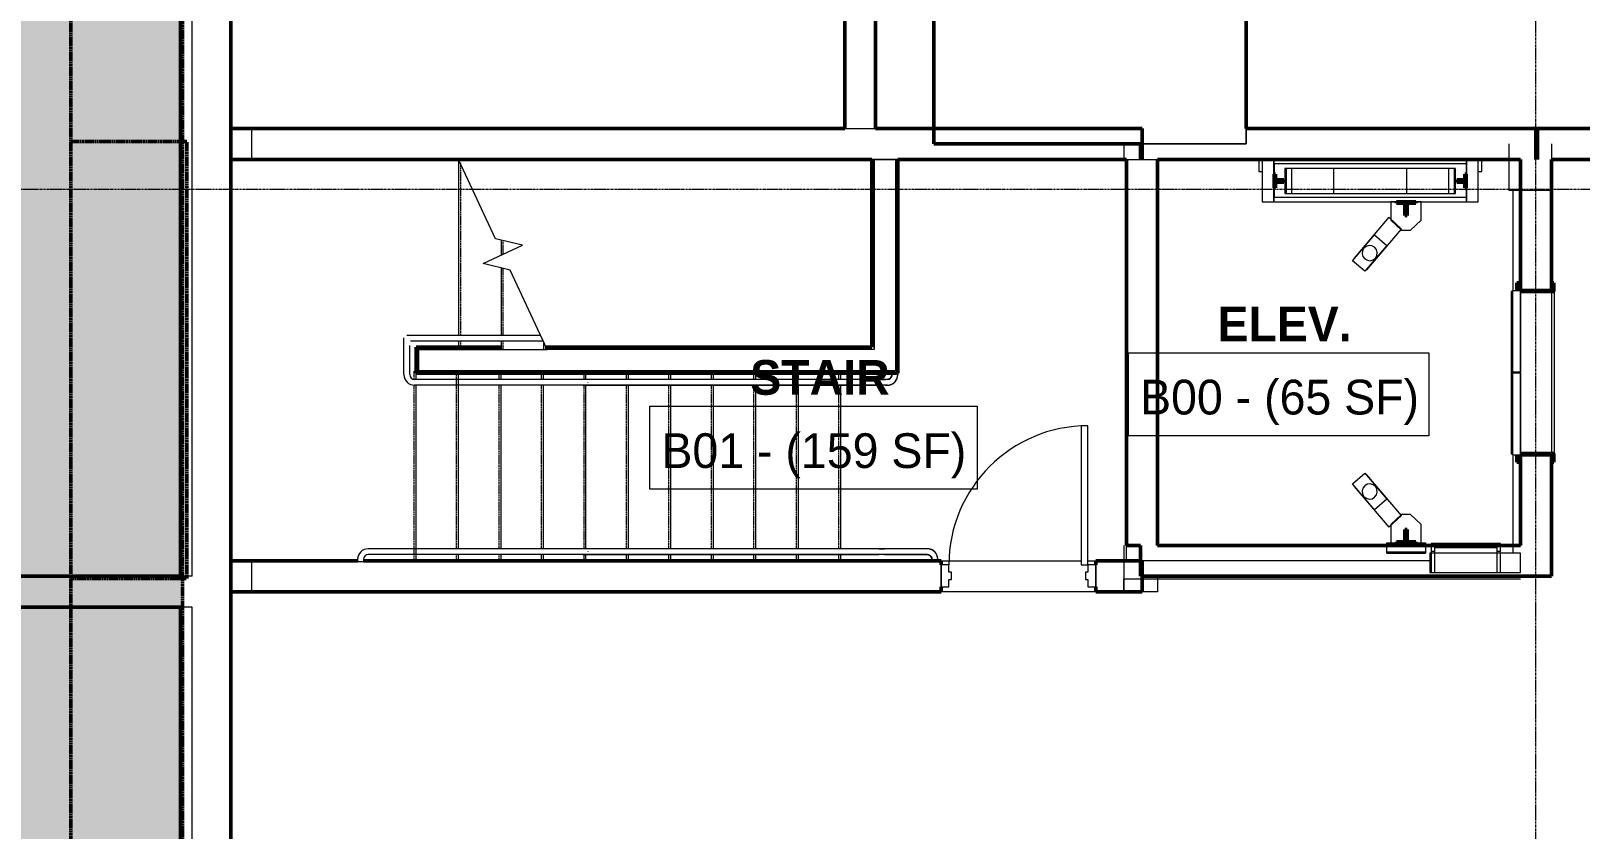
# Model space of a CAD drawing. Header units: inches. Extents: x -4235 to -464, y 9706 to 12365.
# Drawn here: x -3871 to -3469.9, y 11369.5 to 11576.3 of the extents above; entities that cross this region are included whole.
import ezdxf

# ---------------------------------------------------------------- set-up
doc = ezdxf.new("R2010")
doc.units = ezdxf.units.IN
doc.header["$MEASUREMENT"] = 0
for name, pattern in [('Dash 1_16_', [0.125, 0.0625, -0.0625]), ('Grid Line 1_2_', [0.875, 0.5, -0.125, 0.125, -0.125]), ('Overhead 1_16_', [0.101562, 0.0625, -0.039062])]:
    doc.linetypes.add(name, pattern=pattern)
for name, color, linetype, lineweight in [('0-1', 7, 'Continuous', 5), ('0-2', 7, 'Continuous', 9), ('A-AREA-IDEN', 2, 'Continuous', 9), ('A-DOOR-1', 90, 'Continuous', 20), ('A-DOOR-2', 7, 'Continuous', 9), ('A-DOOR-FRAM-1', 90, 'Continuous', 20), ('A-FLOR-1', 7, 'Continuous', 9), ('A-FLOR-2', 254, 'Continuous', 9), ('A-FLOR-3', 250, 'Continuous', 50), ('A-FLOR-5', 192, 'Continuous', 9), ('A-FLOR-HRAL-1', 7, 'Continuous', 9), ('A-FLOR-HRAL-2', 254, 'Continuous', 9), ('A-FLOR-MCUT-1', 50, 'Continuous', 13), ('A-GENM-1', 7, 'Continuous', 9), ('A-GENM-2', 254, 'Continuous', 9), ('A-GENM-3', 10, 'Continuous', 9), ('A-GENM-4', 250, 'Continuous', 50), ('A-WALL', 113, 'Continuous', 13), ('A-WALL-1', 50, 'Continuous', 13), ('A-WALL-2', 250, 'Continuous', 50), ('A-WALL-3', 10, 'Continuous', 9), ('A-WALL-4', 254, 'Continuous', 9), ('A-WALL-5', 7, 'Continuous', 9), ('C-BLDG-PADS-1', 10, 'Continuous', 9), ('C-BLDG-PADS-2', 7, 'Continuous', 9), ('C-PROP-LINE-1', 91, 'Dash 1_16_', 50), ('C-TOPO-1', 9, 'Continuous', 9), ('G-IMPT-1', 7, 'Continuous', 9), ('I-WALL-1', 250, 'Continuous', 50), ('I-WALL-2', 254, 'Continuous', 9), ('I-WALL-3', 10, 'Continuous', 9), ('Q-SPCQ-1', 7, 'Continuous', 9), ('S-FNDN-2', 254, 'Continuous', 9), ('S-FNDN-3', 10, 'Continuous', 9), ('S-FNDN-4', 7, 'Continuous', 9), ('S-FNDN-5', 32, 'Continuous', 9), ('S-FNDN-6', 32, 'Continuous', 50), ('S-GRID-1', 1, 'Grid Line 1_2_', 9), ('S-STRS-1', 10, 'Continuous', 9), ('S-STRS-2', 254, 'Continuous', 9), ('S-STRS-3', 7, 'Continuous', 9), ('S-STRS-4', 7, 'Overhead 1_16_', 9), ('S-STRS-5', 254, 'Overhead 1_16_', 9), ('S-STRS-MBND-1', 7, 'Continuous', 9)]:
    doc.layers.add(name, color=color, linetype=linetype, lineweight=lineweight)
doc.styles.add('Century Gothic', font='ufonts.com_century-gothic.ttf', dxfattribs={"height": 9})
doc.styles.add('Century Gothic_B', font='GOTHICB.TTF', dxfattribs={"height": 9})
pattern_1 = [(0, (0, 0), (24, 24), [24, -24]), (0, (0, 9), (24, 24), [24, -24]), (0, (0, 18), (24, 24), [24, -24]), (90, (3, 21), (-24, 24), [24, -24]), (90, (12, 21), (-24, 24), [24, -24]), (90, (21, 21), (-24, 24), [24, -24])]

# ---------------------------------------------------------------- blocks, each defined once
blk = doc.blocks.new('CTR  - Topography_rvt-1-BACKGROUND - BASEMENT')
at = {"layer": 'C-TOPO-1'}
h = blk.add_hatch(dxfattribs=at)
h.set_pattern_fill('FP_1', color=256, style=0, pattern_type=2)
h.set_pattern_definition(pattern_1)
h.paths.add_polyline_path([(-3918.32, 9943.19), (-3917.32, 9941.04), (-3917.32, 9943.19)], flags=0)
h.paths.add_polyline_path([(-4064.23, 9706.2), (-4012.44, 9706.2), (-4012.44, 9729.87), (-4012.82, 9733.3), (-4035.45, 9753.57), (-4037.25, 9763.12), (-4004.93, 9785.17), (-4003.99, 9785.17), (-4003.99, 9815.66), (-4004.42, 9846.48), (-4005.56, 9847.59), (-4003.99, 9847.56), (-4003.99, 9887.19), (-3918.32, 9887.19), (-3918.32, 9943.19), (-4004.23, 9943.19), (-4004.23, 10159.19), (-3957.17, 10159.19), (-3957.17, 10215.19), (-4004.17, 10215.19), (-4004.17, 10818.99), (-3945.17, 10818.99), (-3945.17, 10874.99), (-4004.17, 10874.99), (-4004.17, 11252.99), (-3943.32, 11252.99), (-3943.32, 11231.11), (-3883.32, 11231.11), (-3883.32, 11310.99), (-3949.06, 11310.99), (-3949.06, 11434.99), (-4004.23, 11434.99), (-4004.23, 11548.59), (-3832.32, 11548.59), (-3832.32, 11835.24), (-3902.72, 11835.24), (-3902.72, 12112.59), (-4004.17, 12112.59), (-4004.17, 12148.83), (-4002.34, 12169.67), (-3996.93, 12189.88), (-3988.09, 12208.83), (-3976.09, 12225.97), (-3961.3, 12240.76), (-3944.17, 12252.76), (-3925.21, 12261.6), (-3905.01, 12267.01), (-3884.17, 12268.83), (-3687.32, 12268.83), (-3687.32, 12224.44), (-3631.32, 12224.44), (-3631.32, 12268.83), (-3144.32, 12268.83), (-3144.32, 12224.44), (-3088.32, 12224.44), (-3088.32, 12268.83), (-2716.32, 12268.83), (-2716.32, 12224.44), (-2632.32, 12224.44), (-2632.32, 12268.83), (-2360.95, 12268.83), (-2360.95, 12224.44), (-2304.95, 12224.44), (-2304.95, 12268.83), (-1999.32, 12268.83), (-1999.32, 12141.44), (-1943.32, 12141.44), (-1943.32, 12268.83), (-501.03, 12268.83), (-501.03, 12364.84), (-552.82, 12364.84), (-552.82, 12328.59), (-4004.23, 12328.59), (-4004.23, 12364.84), (-4064.23, 12364.84), (-4064.23, 12328.59), (-4088.96, 12328.59), (-4088.96, 12268.59), (-4064.23, 12268.59), (-4064.23, 11771.36), (-4088.96, 11771.36), (-4088.96, 11551.59), (-4064.23, 11551.59), (-4064.23, 9729.31)], flags=0)
h = blk.add_hatch(dxfattribs=at)
h.set_pattern_fill('FP_1', color=256, style=0, pattern_type=2)
h.set_pattern_definition(pattern_1)
h.paths.add_polyline_path([(-3898.74, 9901.19), (-3832.32, 9901.19), (-3832.32, 9962.12), (-3835.72, 9963.94), (-3889.05, 9960.93), (-3891, 9963.76), (-3895.22, 9963.94), (-3991.56, 10021.9), (-3892.13, 10067.99), (-3840.58, 10069.47), (-3832.32, 10067.81), (-3832.32, 11548.59), (-4004.23, 11548.59), (-4004.23, 11434.99), (-3949.06, 11434.99), (-3949.06, 11310.99), (-3883.32, 11310.99), (-3883.32, 11231.11), (-3943.32, 11231.11), (-3943.32, 11252.99), (-4004.17, 11252.99), (-4004.17, 10874.99), (-3945.17, 10874.99), (-3945.17, 10818.99), (-4004.17, 10818.99), (-4004.17, 10215.19), (-3957.17, 10215.19), (-3957.17, 10159.19), (-4004.23, 10159.19), (-4004.23, 9943.19), (-3917.32, 9943.19), (-3917.32, 9947.19), (-3909.32, 9947.19), (-3909.32, 9943.19), (-3906.57, 9943.19), (-3906.57, 9919.12), (-3900.17, 9917.57), (-3906.57, 9914.58), (-3906.57, 9911.89), (-3903.37, 9911.11)], flags=0)
at = {"layer": 'C-BLDG-PADS-1'}
for p, q in [((-3587.32, 11542.99), (-3583.7, 11542.99)), ((-3583.7, 11542.99), (-3583.32, 11542.99)), ((-3583.32, 11542.99), (-3579.32, 11542.99)), ((-3579.32, 11542.99), (-3553.1, 11542.99)), ((-3553.1, 11542.99), (-3552.22, 11542.99)), ((-3552.22, 11542.99), (-3549.26, 11542.99)), ((-3549.26, 11542.99), (-3549.07, 11542.99)), ((-3549.07, 11542.99), (-3499.38, 11542.99)), ((-3499.38, 11542.99), (-3499.19, 11542.99)), ((-3499.19, 11542.99), (-3496.23, 11542.99)), ((-3496.23, 11542.99), (-3495.35, 11542.99)), ((-3495.35, 11542.99), (-3488.32, 11542.99)), ((-3487.32, 11442.99), (-3487.32, 11440.99)), ((-3583.7, 11438.99), (-3587.32, 11438.99)), ((-3583.32, 11438.99), (-3583.7, 11438.99)), ((-3508.82, 11438.99), (-3583.32, 11438.99))]:
    blk.add_line(p, q, dxfattribs=at)
at = {"layer": 'C-BLDG-PADS-2'}
for p, q in [((-3487.32, 11534.99), (-3487.32, 11509.05)), ((-3487.32, 11466.43), (-3487.32, 11442.99))]:
    blk.add_line(p, q, dxfattribs=at)
blk = doc.blocks.new('Otis_G2S_072320191620 - Duty_3500_Speed_150_Seismic_N_CwtLoc_L2_PitDepth_60_OpeningType_Front_CwtSafety_N_FRSAME_NPT-2444873-BACKGROUND - BASEMENT')
at = {"layer": 'G-IMPT-1'}
for p, q in [((92.16, 63.73), (94.66, 63.73)), ((93.18, 60.99), (93.18, 16.8)), ((99.64, 60.99), (93.18, 60.99)), ((93.19, 60.68), (93.19, 59.18)), ((99.63, 60.68), (93.19, 60.68)), ((98.16, 63.73), (100.82, 63.73)), ((99.63, 59.18), (99.63, 60.68)), ((99.64, 16.8), (99.64, 60.99)), ((100.82, 63.73), (100.94, 63.73)), ((100.82, 14.06), (100.82, 63.73)), ((100.94, 63.73), (100.94, 14.06)), ((93.19, 59.18), (99.63, 59.18)), ((93.18, 48.39), (93.18, 29.39)), ((99.64, 48.39), (93.18, 48.39)), ((99.64, 29.39), (99.64, 48.39)), ((17.26, 43.07), (6.69, 34.07)), ((11.25, 37.78), (17.95, 43.51)), ((20.68, 40.32), (13.98, 34.59)), ((14.68, 40.54), (14.21, 39.94)), ((15.35, 40.92), (14.68, 40.54)), ((16.12, 41.01), (15.35, 40.92)), ((16.85, 40.8), (16.12, 41.01)), ((17.46, 40.33), (16.85, 40.8)), ((17.3, 43.02), (17.26, 43.07)), ((17.83, 39.66), (17.46, 40.33)), ((17.95, 43.51), (20.68, 40.32)), ((73, 40.29), (75.71, 43.5)), ((79.73, 34.6), (73, 40.29)), ((75.71, 43.5), (82.45, 37.8)), ((76.22, 40.32), (75.85, 39.65)), ((76.82, 40.8), (76.22, 40.32)), ((76.43, 43.07), (76.33, 42.97)), ((86.99, 34.07), (76.43, 43.07)), ((77.56, 41.01), (76.82, 40.8)), ((78.32, 40.92), (77.56, 41.01)), ((78.99, 40.55), (78.32, 40.92)), ((79.47, 39.95), (78.99, 40.55)), ((9.75, 30.81), (20.32, 39.81)), ((13.98, 34.59), (11.25, 37.78)), ((14.21, 39.94), (14, 39.2)), ((14, 39.2), (14.09, 38.44)), ((14.09, 38.44), (14.47, 37.77)), ((14.47, 37.77), (15.07, 37.29)), ((15.07, 37.29), (15.81, 37.08)), ((15.81, 37.08), (16.57, 37.18)), ((16.57, 37.18), (17.24, 37.55)), ((17.24, 37.55), (17.72, 38.15)), ((17.72, 38.15), (17.92, 38.89)), ((17.92, 38.89), (17.83, 39.66)), ((20.32, 39.81), (20.21, 39.92)), ((73.46, 39.91), (73.37, 39.81)), ((73.37, 39.81), (83.93, 30.81)), ((75.85, 39.65), (75.76, 38.88)), ((75.76, 38.88), (75.97, 38.14)), ((75.97, 38.14), (76.45, 37.54)), ((76.45, 37.54), (77.12, 37.17)), ((77.12, 37.17), (77.89, 37.09)), ((77.89, 37.09), (78.63, 37.3)), ((78.63, 37.3), (79.23, 37.78)), ((79.23, 37.78), (79.6, 38.45)), ((79.68, 39.21), (79.47, 39.95)), ((79.6, 38.45), (79.68, 39.21)), ((82.45, 37.8), (79.73, 34.6)), ((7.44, 33.56), (2.69, 33.56)), ((2.69, 33.56), (2.69, 32.13)), ((6.69, 34.07), (9.75, 30.81)), ((10, 30.8), (7.44, 33.56)), ((86.24, 33.56), (83.68, 30.8)), ((83.93, 30.81), (86.99, 34.07)), ((90.99, 33.56), (86.24, 33.56)), ((90.99, 25.69), (90.99, 33.56)), ((7.44, 25.69), (10, 28.45)), ((10, 28.45), (10, 30.8)), ((83.68, 30.8), (83.68, 28.45)), ((83.68, 28.45), (86.24, 25.69)), ((93.18, 29.39), (99.64, 29.39)), ((2.69, 27.13), (2.69, 25.69)), ((2.69, 25.69), (7.44, 25.69)), ((86.24, 25.69), (90.99, 25.69)), ((93.18, 16.8), (99.64, 16.8)), ((93.19, 18.61), (93.19, 17.11)), ((99.63, 18.61), (93.19, 18.61)), ((93.19, 17.11), (99.63, 17.11)), ((99.63, 17.11), (99.63, 18.61))]:
    blk.add_line(p, q, dxfattribs=at)
blk = doc.blocks.new('Otis_G2S_072320191620 - Otis_G2S_072320191620-2295120-BACKGROUND - BASEMENT')
at = {"layer": 'A-GENM-1'}
for p, q in [((102, 66.89), (91.02, 66.89)), ((91.02, 66.89), (91.02, 63.94)), ((102, 67.78), (98.85, 67.78)), ((98.85, 67.78), (98.85, 66.89)), ((102, 63.94), (91.02, 63.94)), ((91.02, 63.94), (91.02, 63.74)), ((91.02, 63.74), (91.02, 14.06)), ((91.02, 63.74), (102, 63.74)), ((92.16, 14.06), (92.16, 63.74)), ((2, 34.63), (2.68, 34.63)), ((2.68, 34.63), (2.68, 32.13)), ((2.68, 24.63), (2, 24.63)), ((2.68, 27.13), (2.68, 24.63)), ((2.5, 23.14), (2, 23.14)), ((2, 22.14), (2.5, 22.14)), ((2.5, 22.14), (2.5, 23.14)), ((2.5, 6.14), (2.5, 22.14)), ((91.02, 14.06), (91.02, 13.86)), ((94.66, 14.06), (91.02, 14.06)), ((91.02, 13.86), (102, 13.86)), ((91.02, 13.86), (91.02, 10.91)), ((102, 14.06), (98.16, 14.06)), ((91.02, 10.91), (102, 10.91)), ((98.85, 10.91), (98.85, 10.02)), ((98.85, 10.02), (102, 10.02)), ((2.5, 6.14), (2, 6.14)), ((2, 5.14), (2.5, 5.14)), ((2.5, 5.14), (2.5, 6.14)), ((46.81, 2.41), (25.69, 2.41)), ((25.69, 2.41), (25.69, 2)), ((46.62, 1.25), (46.81, 1.25)), ((67.81, 2.41), (46.81, 2.41)), ((46.81, 2.41), (46.81, 1.25)), ((46.81, 1.25), (46.81, 2.41)), ((46.81, 1.25), (46.87, 1.25)), ((67.81, 2), (67.81, 2.41))]:
    blk.add_line(p, q, dxfattribs=at)
at = {"layer": 'A-GENM-2'}
for p, q in [((0, 23.5), (-4.99, 23.5)), ((-4.99, 23.5), (-4.99, 0)), ((0.5, 23.14), (-4.99, 23.14)), ((-4.99, 23.14), (-4.99, 22.14)), ((-4.99, 22.14), (0.5, 22.14)), ((0, 0), (0, 23.5)), ((2, 23.14), (0.5, 23.14)), ((0.5, 23.14), (0.5, 22.14)), ((0.5, 22.14), (2, 22.14)), ((0.5, 6.14), (-4.99, 6.14)), ((-4.99, 6.14), (-4.99, 5.14)), ((-4.99, 5.14), (0.5, 5.14)), ((2, 6.14), (0.5, 6.14)), ((0.5, 6.14), (0.5, 5.14)), ((0.5, 5.14), (2, 5.14))]:
    blk.add_line(p, q, dxfattribs=at)
at = {"layer": 'A-GENM-3'}
for p, q in [((102, 66.89), (102, 67.78)), ((102, 66.89), (102, 67.78)), ((102, 63.94), (102, 66.89)), ((102, 63.94), (102, 66.89)), ((102, 63.94), (102, 66.89)), ((102, 63.74), (102, 63.94)), ((102, 63.74), (102, 63.94)), ((102, 63.74), (102, 63.94)), ((102, 63.74), (102, 63.94)), ((0, 34.63), (0.37, 34.63)), ((0, 34.63), (0, 24.63)), ((0.37, 34.63), (2, 34.63)), ((0.37, 34.63), (0.37, 24.63)), ((0.37, 24.63), (0, 24.63)), ((2, 24.63), (0.37, 24.63)), ((1.5, 22.14), (1.5, 6.14)), ((102, 13.86), (102, 14.06)), ((102, 13.86), (102, 14.06)), ((102, 13.86), (102, 14.06)), ((102, 13.86), (102, 14.06)), ((102, 10.91), (102, 13.86)), ((102, 10.91), (102, 13.86)), ((102, 10.91), (102, 13.86)), ((102, 10.02), (102, 10.91)), ((102, 10.02), (102, 10.91)), ((-4.99, 0), (0, 0))]:
    blk.add_line(p, q, dxfattribs=at)
at = {"layer": 'A-GENM-4'}
for p, q in [((98.16, 63.74), (94.66, 63.74)), ((94.66, 63.74), (94.66, 63.43)), ((94.66, 63.43), (96.1, 63.43)), ((96.1, 63.43), (96.1, 61.3)), ((96.1, 61.3), (96.72, 61.3)), ((96.72, 61.3), (96.72, 63.43)), ((96.72, 63.43), (98.16, 63.43)), ((98.16, 63.43), (98.16, 63.74)), ((2.97, 32.13), (2.66, 32.13)), ((2.66, 32.13), (2.66, 27.13)), ((2.97, 29.94), (2.97, 32.13)), ((90.96, 32.13), (90.65, 32.13)), ((90.65, 32.13), (90.65, 29.94)), ((90.96, 27.13), (90.96, 32.13)), ((6.16, 29.94), (2.97, 29.94)), ((2.97, 27.13), (2.97, 29.31)), ((2.97, 29.31), (6.16, 29.31)), ((6.16, 29.31), (6.16, 29.94)), ((90.65, 29.94), (87.46, 29.94)), ((87.46, 29.94), (87.46, 29.31)), ((87.46, 29.31), (90.65, 29.31)), ((90.65, 29.31), (90.65, 27.13)), ((2.66, 27.13), (2.97, 27.13)), ((90.65, 27.13), (90.96, 27.13)), ((96.72, 16.5), (96.1, 16.5)), ((96.1, 16.5), (96.1, 14.37)), ((96.72, 14.37), (96.72, 16.5)), ((96.1, 14.37), (94.66, 14.37)), ((94.66, 14.37), (94.66, 14.06)), ((94.66, 14.06), (98.16, 14.06)), ((98.16, 14.37), (96.72, 14.37)), ((98.16, 14.06), (98.16, 14.37)), ((25.44, 0.96), (23.6, 0.96)), ((23.6, 0.96), (23.6, 0.25)), ((23.6, 0.25), (23.73, 0.25)), ((23.73, 0.25), (23.73, 0.83)), ((23.73, 0.83), (25.44, 0.83)), ((70.02, 0.96), (68.06, 0.96)), ((68.06, 0.83), (69.9, 0.83)), ((69.9, 0.83), (69.9, 0.25)), ((69.9, 0.25), (70.02, 0.25)), ((70.02, 0.25), (70.02, 0.96)), ((25.69, 0), (25.69, -8.52)), ((25.81, -8.64), (25.81, 0)), ((67.81, 0), (67.81, -8.64)), ((67.94, -8.52), (67.94, 0)), ((23.73, -8), (23.6, -8)), ((23.6, -8), (23.6, -8.64)), ((23.73, -8.52), (23.73, -8)), ((70.02, -8), (69.9, -8)), ((69.9, -8), (69.9, -8.52)), ((70.02, -8.64), (70.02, -8)), ((23.6, -8.64), (25.81, -8.64)), ((25.69, -8.52), (23.73, -8.52)), ((67.81, -8.64), (70.02, -8.64)), ((69.9, -8.52), (67.94, -8.52))]:
    blk.add_line(p, q, dxfattribs=at)
blk.add_blockref('Otis_G2S_072320191620 - Duty_3500_Speed_150_Seismic_N_CwtLoc_L2_PitDepth_60_OpeningType_Front_CwtSafety_N_FRSAME_NPT-2444873-BACKGROUND - BASEMENT', (0, 0))
blk = doc.blocks.new('HOLLOW METAL - STAIR DOOR 3-0 x 7-0-2453423-BACKGROUND - BASEMENT')
at = {"layer": 'A-DOOR-1'}
for p, q in [((18, 39.25), (16.25, 39.25)), ((16.25, 39.25), (16.25, 3.25)), ((18, 3.25), (18, 39.25)), ((16.25, 3.25), (18, 3.25))]:
    blk.add_line(p, q, dxfattribs=at)
at = {"layer": 'A-DOOR-2'}
blk.add_arc((18, 3.25), 36, 90, 180, dxfattribs=at)
at = {"layer": 'A-DOOR-FRAM-1'}
for p, q in [((-18, 3.25), (-20, 3.25)), ((-20, 3.25), (-20, -2.5)), ((-18, 1.3125), (-18, 3.25)), ((-17.375, 1.3125), (-18, 1.3125)), ((-17.375, -0.5625), (-17.375, 1.3125)), ((18, 1.3125), (17.375, 1.3125)), ((17.375, 1.3125), (17.375, -0.5625)), ((18, 3.25), (18, 1.3125)), ((20, 3.25), (18, 3.25)), ((20, -2.5), (20, 3.25)), ((-20, -2.5), (-18, -2.5)), ((-18, -2.5), (-18, -0.5625)), ((-18, -0.5625), (-17.375, -0.5625)), ((17.375, -0.5625), (18, -0.5625)), ((18, -0.5625), (18, -2.5)), ((18, -2.5), (20, -2.5))]:
    blk.add_line(p, q, dxfattribs=at)
blk = doc.blocks.new('Elevator Door-Center - 48_ x 84_-2010370-BACKGROUND - BASEMENT')
at = {"layer": 'Q-SPCQ-1'}
for p, q in [((-25.22, 6), (-4.03, 6)), ((-25.22, 6), (-25.22, 4)), ((-4.03, 4), (-4.03, 6)), ((-3.78, 6), (17.41, 6)), ((-3.78, 4), (-3.78, 6)), ((17.41, 6), (17.41, 4)), ((-4.03, 4), (-25.22, 4)), ((17.41, 4), (-3.78, 4))]:
    blk.add_line(p, q, dxfattribs=at)
blk = doc.blocks.new('Top Rail Type - Top Rail_Internal_-2365532-BACKGROUND - BASEMENT')
at = {"layer": 'A-FLOR-HRAL-1'}
for p, q in [((-3651.46, 11442.11), (-3728.15, 11442.11)), ((-3728.15, 11440.61), (-3651.46, 11440.61)), ((-3726.75, 11441.29), (-3726.75, 11441.44)), ((-3638.95, 11442.11), (-3650, 11442.11)), ((-3650, 11440.61), (-3638.95, 11440.61)), ((-3637.7, 11439.36), (-3637.7, 11438.99)), ((-3636.2, 11438.99), (-3636.2, 11439.36))]:
    blk.add_line(p, q, dxfattribs=at)
at = {"layer": 'A-FLOR-HRAL-1', "flags": 128}
for points in [[(-3651.46, 11442.11), (-3651.37, 11442.11), (-3651.27, 11442.11), (-3651.17, 11442.11), (-3651.07, 11442.11), (-3650.97, 11442.11), (-3650.86, 11442.11), (-3650.76, 11442.11), (-3650.65, 11442.11), (-3650.55, 11442.11), (-3650.44, 11442.11), (-3650.33, 11442.11), (-3650.22, 11442.11), (-3650.11, 11442.11), (-3650, 11442.11), (-3650, 11442.11)], [(-3650, 11440.61), (-3650.11, 11440.61), (-3650.22, 11440.61), (-3650.33, 11440.61), (-3650.44, 11440.61), (-3650.54, 11440.61), (-3650.65, 11440.61), (-3650.76, 11440.61), (-3650.86, 11440.61), (-3650.97, 11440.61), (-3651.07, 11440.61), (-3651.17, 11440.61), (-3651.27, 11440.61), (-3651.36, 11440.61), (-3651.46, 11440.61), (-3651.46, 11440.61)], [(-3636.2, 11439.36), (-3636.2, 11439.47), (-3636.21, 11439.58), (-3636.22, 11439.69), (-3636.23, 11439.8), (-3636.25, 11439.91), (-3636.28, 11440.02), (-3636.31, 11440.12), (-3636.34, 11440.23), (-3636.38, 11440.33), (-3636.42, 11440.44), (-3636.46, 11440.54), (-3636.51, 11440.63), (-3636.56, 11440.73), (-3636.62, 11440.83), (-3636.68, 11440.92), (-3636.74, 11441.01), (-3636.81, 11441.09), (-3636.88, 11441.18), (-3636.96, 11441.26), (-3637.03, 11441.34), (-3637.11, 11441.41), (-3637.2, 11441.48), (-3637.28, 11441.55), (-3637.37, 11441.62), (-3637.46, 11441.68), (-3637.56, 11441.74), (-3637.65, 11441.79), (-3637.75, 11441.84), (-3637.85, 11441.89), (-3637.95, 11441.93), (-3638.06, 11441.97), (-3638.16, 11442), (-3638.27, 11442.03), (-3638.37, 11442.05), (-3638.48, 11442.07), (-3638.59, 11442.09), (-3638.7, 11442.1), (-3638.81, 11442.11), (-3638.92, 11442.11), (-3638.95, 11442.11)], [(-3638.95, 11440.61), (-3638.9, 11440.61), (-3638.85, 11440.61), (-3638.8, 11440.61), (-3638.75, 11440.6), (-3638.7, 11440.59), (-3638.65, 11440.58), (-3638.6, 11440.57), (-3638.56, 11440.55), (-3638.51, 11440.53), (-3638.46, 11440.52), (-3638.42, 11440.5), (-3638.37, 11440.47), (-3638.33, 11440.45), (-3638.28, 11440.42), (-3638.24, 11440.4), (-3638.2, 11440.37), (-3638.16, 11440.34), (-3638.12, 11440.3), (-3638.09, 11440.27), (-3638.05, 11440.24), (-3638.02, 11440.2), (-3637.99, 11440.16), (-3637.95, 11440.12), (-3637.92, 11440.08), (-3637.9, 11440.04), (-3637.87, 11440), (-3637.85, 11439.95), (-3637.82, 11439.91), (-3637.8, 11439.86), (-3637.78, 11439.82), (-3637.77, 11439.77), (-3637.75, 11439.72), (-3637.74, 11439.67), (-3637.73, 11439.63), (-3637.72, 11439.58), (-3637.71, 11439.53), (-3637.7, 11439.48), (-3637.7, 11439.43), (-3637.7, 11439.38), (-3637.7, 11439.36)]]:
    blk.add_lwpolyline(points, dxfattribs=at)
at = {"layer": 'A-FLOR-HRAL-2'}
for p, q in [((-3637.7, 11438.99), (-3637.7, 11438.74)), ((-3636.86, 11438.74), (-3637.04, 11438.74)), ((-3636.2, 11438.74), (-3636.2, 11438.95))]:
    blk.add_line(p, q, dxfattribs=at)
blk = doc.blocks.new('Top Rail Type - Top Rail_Internal_-V11-BACKGROUND - BASEMENT')
at = {"layer": 'A-FLOR-HRAL-1'}
for p, q in [((-3771.9, 11442.11), (-3783.7, 11442.11)), ((-3771.9, 11440.61), (-3783.7, 11440.61)), ((-3770.84, 11442.11), (-3771.9, 11442.11)), ((-3770.84, 11440.61), (-3771.9, 11440.61)), ((-3651.06, 11442.11), (-3770.84, 11442.11)), ((-3651.06, 11440.61), (-3770.84, 11440.61)), ((-3650, 11442.11), (-3651.06, 11442.11)), ((-3650, 11440.61), (-3651.06, 11440.61)), ((-3638.95, 11442.11), (-3650, 11442.11)), ((-3638.95, 11440.61), (-3650, 11440.61)), ((-3786.45, 11439.36), (-3786.45, 11438.74)), ((-3784.95, 11438.74), (-3786.45, 11438.74)), ((-3784.95, 11439.36), (-3784.95, 11438.74)), ((-3637.7, 11438.99), (-3637.7, 11439.36)), ((-3636.2, 11438.99), (-3636.2, 11439.36))]:
    blk.add_line(p, q, dxfattribs=at)
for centre, radius, start, end in [((-3783.7, 11439.36), 2.75, 90, 180), ((-3783.7, 11439.36), 1.25, 90, 180), ((-3638.95, 11439.36), 2.75, 0, 90), ((-3638.95, 11439.36), 1.25, 0, 90)]:
    blk.add_arc(centre, radius, start, end, dxfattribs=at)
at = {"layer": 'A-FLOR-HRAL-2'}
for p, q in [((-3637.7, 11438.74), (-3637.7, 11438.99)), ((-3637.7, 11438.74), (-3636.2, 11438.74)), ((-3636.2, 11438.74), (-3636.2, 11438.95))]:
    blk.add_line(p, q, dxfattribs=at)
blk = doc.blocks.new('Top Rail Type - Top Rail_Internal_-2388295-BACKGROUND - BASEMENT')
at = {"layer": 'A-FLOR-HRAL-1'}
for p, q in [((-3651.21, 11485.99), (-3728.15, 11485.99)), ((-3726.75, 11485.16), (-3726.75, 11485.32)), ((-3649.32, 11485.99), (-3649.75, 11485.99)), ((-3648.07, 11487.61), (-3648.07, 11487.24)), ((-3646.57, 11487.24), (-3646.57, 11487.61)), ((-3728.15, 11484.49), (-3651.21, 11484.49)), ((-3649.75, 11484.49), (-3649.32, 11484.49))]:
    blk.add_line(p, q, dxfattribs=at)
at = {"layer": 'A-FLOR-HRAL-1', "flags": 128}
for points in [[(-3651.21, 11485.99), (-3651.12, 11485.99), (-3651.02, 11485.99), (-3650.92, 11485.99), (-3650.82, 11485.99), (-3650.72, 11485.99), (-3650.61, 11485.99), (-3650.51, 11485.99), (-3650.4, 11485.99), (-3650.3, 11485.99), (-3650.19, 11485.99), (-3650.08, 11485.99), (-3649.97, 11485.99), (-3649.86, 11485.99), (-3649.75, 11485.99), (-3649.75, 11485.99)], [(-3649.32, 11484.49), (-3649.21, 11484.49), (-3649.1, 11484.5), (-3648.99, 11484.51), (-3648.89, 11484.52), (-3648.78, 11484.54), (-3648.67, 11484.57), (-3648.56, 11484.6), (-3648.46, 11484.63), (-3648.35, 11484.67), (-3648.25, 11484.71), (-3648.15, 11484.75), (-3648.05, 11484.8), (-3647.96, 11484.85), (-3647.86, 11484.91), (-3647.77, 11484.97), (-3647.68, 11485.03), (-3647.59, 11485.1), (-3647.51, 11485.17), (-3647.43, 11485.25), (-3647.35, 11485.32), (-3647.28, 11485.4), (-3647.2, 11485.49), (-3647.14, 11485.57), (-3647.07, 11485.66), (-3647.01, 11485.75), (-3646.95, 11485.85), (-3646.9, 11485.94), (-3646.85, 11486.04), (-3646.8, 11486.14), (-3646.76, 11486.24), (-3646.72, 11486.35), (-3646.69, 11486.45), (-3646.66, 11486.56), (-3646.63, 11486.66), (-3646.61, 11486.77), (-3646.6, 11486.88), (-3646.59, 11486.99), (-3646.58, 11487.1), (-3646.57, 11487.21), (-3646.57, 11487.24)], [(-3648.07, 11487.24), (-3648.07, 11487.19), (-3648.08, 11487.14), (-3648.08, 11487.09), (-3648.09, 11487.04), (-3648.1, 11486.99), (-3648.11, 11486.94), (-3648.12, 11486.89), (-3648.14, 11486.85), (-3648.15, 11486.8), (-3648.17, 11486.75), (-3648.19, 11486.71), (-3648.21, 11486.66), (-3648.24, 11486.62), (-3648.26, 11486.58), (-3648.29, 11486.53), (-3648.32, 11486.49), (-3648.35, 11486.45), (-3648.38, 11486.42), (-3648.42, 11486.38), (-3648.45, 11486.34), (-3648.49, 11486.31), (-3648.53, 11486.28), (-3648.57, 11486.24), (-3648.61, 11486.22), (-3648.65, 11486.19), (-3648.69, 11486.16), (-3648.73, 11486.14), (-3648.78, 11486.11), (-3648.82, 11486.09), (-3648.87, 11486.07), (-3648.92, 11486.06), (-3648.97, 11486.04), (-3649.01, 11486.03), (-3649.06, 11486.02), (-3649.11, 11486.01), (-3649.16, 11486), (-3649.21, 11485.99), (-3649.26, 11485.99), (-3649.31, 11485.99), (-3649.32, 11485.99)], [(-3649.75, 11484.49), (-3649.86, 11484.49), (-3649.97, 11484.49), (-3650.08, 11484.49), (-3650.19, 11484.49), (-3650.29, 11484.49), (-3650.4, 11484.49), (-3650.51, 11484.49), (-3650.61, 11484.49), (-3650.72, 11484.49), (-3650.82, 11484.49), (-3650.92, 11484.49), (-3651.02, 11484.49), (-3651.11, 11484.49), (-3651.21, 11484.49), (-3651.21, 11484.49)]]:
    blk.add_lwpolyline(points, dxfattribs=at)
at = {"layer": 'A-FLOR-HRAL-2'}
for p, q in [((-3648.07, 11487.86), (-3648.07, 11487.61)), ((-3647.42, 11487.86), (-3647.2, 11487.86)), ((-3646.57, 11487.61), (-3646.57, 11487.86))]:
    blk.add_line(p, q, dxfattribs=at)
blk = doc.blocks.new('Top Rail Type - Top Rail_Internal_-V13-BACKGROUND - BASEMENT')
at = {"layer": 'A-FLOR-HRAL-1'}
for p, q in [((-3774.45, 11494.74), (-3774.45, 11496.74)), ((-3773.7, 11497.49), (-3772.76, 11497.49)), ((-3772.76, 11497.49), (-3739.11, 11497.49)), ((-3738.41, 11495.99), (-3739.11, 11497.49)), ((-3774.45, 11487.24), (-3774.45, 11494.74)), ((-3772.95, 11487.24), (-3772.95, 11494.74)), ((-3772.76, 11495.99), (-3738.41, 11495.99)), ((-3760.9, 11485.99), (-3771.7, 11485.99)), ((-3759.84, 11485.99), (-3760.9, 11485.99)), ((-3650.81, 11485.99), (-3759.84, 11485.99)), ((-3649.75, 11485.99), (-3650.81, 11485.99)), ((-3649.32, 11485.99), (-3649.75, 11485.99)), ((-3648.07, 11487.61), (-3648.07, 11487.24)), ((-3646.57, 11487.61), (-3646.57, 11487.24)), ((-3760.9, 11484.49), (-3771.7, 11484.49)), ((-3759.84, 11484.49), (-3760.9, 11484.49)), ((-3650.81, 11484.49), (-3759.84, 11484.49)), ((-3649.75, 11484.49), (-3650.81, 11484.49)), ((-3649.32, 11484.49), (-3649.75, 11484.49))]:
    blk.add_line(p, q, dxfattribs=at)
for centre, radius, start, end in [((-3771.7, 11487.24), 2.75, 180, 270), ((-3771.7, 11487.24), 1.25, 180, 270), ((-3649.32, 11487.24), 1.25, 270, 0), ((-3649.32, 11487.24), 2.75, 270, 0)]:
    blk.add_arc(centre, radius, start, end, dxfattribs=at)
at = {"layer": 'A-FLOR-HRAL-2'}
for p, q in [((-3646.57, 11487.86), (-3648.07, 11487.86)), ((-3648.07, 11487.86), (-3648.07, 11487.61)), ((-3646.57, 11487.86), (-3646.57, 11487.61))]:
    blk.add_line(p, q, dxfattribs=at)
blk = doc.blocks.new('CTR - 1st Phase -Stairs _ Elevators_rvt-1-BACKGROUND - BASEMENT')
at = {"layer": 'A-FLOR-1'}
for p, q in [((-3477.32, 11509.05), (-3476.8, 11509.05)), ((-3476.68, 11509.05), (-3476.57, 11509.05)), ((-3476.57, 11509.05), (-3476.57, 11466.43)), ((-3485.32, 11487.61), (-3485.32, 11487.86)), ((-3476.8, 11466.43), (-3477.32, 11466.43)), ((-3476.57, 11466.43), (-3476.68, 11466.43))]:
    blk.add_line(p, q, dxfattribs=at)
at = {"layer": 'A-FLOR-2'}
for p, q in [((-3485.32, 11509.05), (-3477.32, 11509.05)), ((-3485.32, 11508.93), (-3485.32, 11509.05)), ((-3485.32, 11487.86), (-3485.32, 11508.8)), ((-3485.32, 11466.8), (-3485.32, 11487.61)), ((-3485.32, 11466.43), (-3485.32, 11466.68)), ((-3477.32, 11466.43), (-3485.32, 11466.43))]:
    blk.add_line(p, q, dxfattribs=at)
at = {"layer": 'A-FLOR-3'}
for p, q in [((-3637.21, 11774.99), (-3637.21, 11546.99)), ((-3556.35, 11550.99), (-3556.35, 11774.99)), ((-3637.21, 11546.99), (-3583.7, 11546.99))]:
    blk.add_line(p, q, dxfattribs=at)
at = {"layer": 'A-FLOR-MCUT-1'}
for p, q in [((-3556.35, 11546.99), (-3556.35, 11550.99)), ((-3583.7, 11546.99), (-3556.35, 11546.99))]:
    blk.add_line(p, q, dxfattribs=at)
at = {"layer": 'A-WALL-1'}
for p, q in [((-3556.35, 11550.99), (-3556.35, 11546.99)), ((-3556.35, 11546.99), (-3583.7, 11546.99)), ((-3652.7, 11542.99), (-3653.32, 11542.99)), ((-3647.2, 11542.99), (-3652.7, 11542.99)), ((-3652.7, 11542.99), (-3652.7, 11493.74)), ((-3646.57, 11542.99), (-3647.2, 11542.99)), ((-3647.2, 11542.99), (-3647.2, 11488.24)), ((-3770.7, 11493.74), (-3770.7, 11488.24)), ((-3749.32, 11493.74), (-3770.7, 11493.74)), ((-3653.32, 11493.74), (-3737.36, 11493.74)), ((-3652.7, 11493.74), (-3653.32, 11493.74)), ((-3653.32, 11488.24), (-3770.7, 11488.24)), ((-3652.7, 11488.24), (-3653.32, 11488.24)), ((-3647.2, 11488.24), (-3652.7, 11488.24))]:
    blk.add_line(p, q, dxfattribs=at)
at = {"layer": 'A-WALL-2'}
for p, q in [((-3660.32, 11774.99), (-3660.32, 11550.99)), ((-3652.32, 11550.99), (-3652.32, 11774.99)), ((-3660.32, 11550.99), (-3819.32, 11550.99)), ((-3819.32, 11550.99), (-3819.32, 11542.99)), ((-3583.32, 11550.99), (-3652.32, 11550.99)), ((-3583.32, 11542.99), (-3583.32, 11550.99)), ((-3480.95, 11550.99), (-3556.35, 11550.99)), ((-3203.32, 11550.99), (-3481.32, 11550.99)), ((-3481.32, 11550.99), (-3481.32, 11542.99)), ((-3480.95, 11542.99), (-3480.95, 11550.99)), ((-3583.7, 11546.99), (-3583.7, 11542.99)), ((-3819.32, 11542.99), (-3653.32, 11542.99)), ((-3646.57, 11542.99), (-3587.32, 11542.99)), ((-3587.32, 11542.99), (-3587.32, 11442.99)), ((-3579.32, 11542.99), (-3485.32, 11542.99)), ((-3579.32, 11442.99), (-3579.32, 11542.99)), ((-3485.32, 11542.99), (-3485.32, 11509.05)), ((-3477.32, 11542.99), (-3203.32, 11542.99)), ((-3477.32, 11509.05), (-3477.32, 11542.99)), ((-3485.32, 11509.05), (-3477.32, 11509.05)), ((-3477.32, 11466.43), (-3485.32, 11466.43)), ((-3485.32, 11466.43), (-3485.32, 11442.99)), ((-3477.32, 11434.99), (-3477.32, 11466.43)), ((-3587.32, 11442.99), (-3583.7, 11442.99)), ((-3583.7, 11442.99), (-3583.7, 11434.99)), ((-3485.32, 11442.99), (-3579.32, 11442.99)), ((-3786.45, 11438.99), (-3819.32, 11438.99)), ((-3819.32, 11438.99), (-3819.32, 11430.99)), ((-3635.32, 11438.99), (-3784.95, 11438.99)), ((-3635.32, 11437.99), (-3635.32, 11438.99)), ((-3583.32, 11438.99), (-3595.32, 11438.99)), ((-3595.32, 11438.99), (-3595.32, 11437.99)), ((-3583.32, 11430.99), (-3583.32, 11438.99)), ((-3583.7, 11434.99), (-3485.32, 11434.99)), ((-3485.32, 11434.99), (-3477.32, 11434.99)), ((-3819.32, 11430.99), (-3635.32, 11430.99)), ((-3635.32, 11430.99), (-3635.32, 11432.24)), ((-3595.32, 11432.24), (-3595.32, 11430.99)), ((-3595.32, 11430.99), (-3583.32, 11430.99))]:
    blk.add_line(p, q, dxfattribs=at)
at = {"layer": 'A-WALL-3'}
for p, q in [((-3819.32, 11542.99), (-3819.32, 11550.99)), ((-3480.95, 11550.99), (-3481.32, 11550.99)), ((-3481.32, 11546.99), (-3481.32, 11550.99)), ((-3480.95, 11550.99), (-3481.32, 11550.99)), ((-3480.95, 11546.99), (-3480.95, 11550.99)), ((-3588.07, 11546.99), (-3588.07, 11542.99)), ((-3583.7, 11542.99), (-3583.7, 11546.99)), ((-3583.32, 11542.99), (-3583.32, 11546.99)), ((-3481.32, 11542.99), (-3481.32, 11546.99)), ((-3480.95, 11546.99), (-3480.95, 11542.99)), ((-3477.32, 11510.89), (-3477.32, 11511.01)), ((-3477.32, 11464.59), (-3477.32, 11464.71)), ((-3819.32, 11430.99), (-3819.32, 11438.99)), ((-3635.32, 11432.24), (-3635.32, 11437.99)), ((-3595.32, 11437.99), (-3595.32, 11432.24)), ((-3588.07, 11438.99), (-3588.07, 11434.24)), ((-3583.7, 11434.99), (-3583.7, 11438.99)), ((-3583.32, 11438.99), (-3583.7, 11438.99)), ((-3583.32, 11434.99), (-3583.32, 11438.99)), ((-3583.7, 11434.99), (-3583.32, 11434.99))]:
    blk.add_line(p, q, dxfattribs=at)
at = {"layer": 'A-WALL-4'}
for p, q in [((-3481.32, 11550.99), (-3556.35, 11550.99)), ((-3203.32, 11550.99), (-3480.95, 11550.99)), ((-3588.07, 11542.99), (-3587.32, 11542.99)), ((-3587.32, 11542.99), (-3587.32, 11442.99)), ((-3579.32, 11542.99), (-3485.32, 11542.99)), ((-3579.32, 11442.99), (-3579.32, 11542.99)), ((-3485.32, 11542.99), (-3485.32, 11509.05)), ((-3477.32, 11542.99), (-3476.57, 11542.99)), ((-3477.32, 11511.01), (-3477.32, 11542.99)), ((-3477.32, 11509.05), (-3485.32, 11509.05)), ((-3477.32, 11509.05), (-3477.32, 11510.89)), ((-3485.32, 11466.43), (-3477.32, 11466.43)), ((-3485.32, 11466.43), (-3485.32, 11442.99)), ((-3477.32, 11464.71), (-3477.32, 11466.43)), ((-3477.32, 11434.99), (-3477.32, 11464.59)), ((-3583.7, 11438.99), (-3583.7, 11442.99)), ((-3508.47, 11442.99), (-3579.32, 11442.99)), ((-3491.47, 11442.99), (-3507.47, 11442.99)), ((-3485.32, 11442.99), (-3490.47, 11442.99)), ((-3635.32, 11437.99), (-3635.32, 11438.99)), ((-3595.32, 11438.99), (-3595.32, 11437.99)), ((-3583.7, 11438.99), (-3588.07, 11438.99)), ((-3588.07, 11434.24), (-3588.07, 11430.99)), ((-3588.07, 11430.99), (-3588.07, 11434.24)), ((-3583.32, 11434.99), (-3485.32, 11434.99)), ((-3583.32, 11430.99), (-3583.32, 11434.99)), ((-3477.32, 11434.99), (-3485.32, 11434.99)), ((-3635.32, 11430.99), (-3635.32, 11432.24)), ((-3595.32, 11432.24), (-3595.32, 11430.99)), ((-3588.07, 11430.99), (-3583.32, 11430.99))]:
    blk.add_line(p, q, dxfattribs=at)
at = {"layer": 'A-WALL-5'}
for p, q in [((-3635.32, 11438.99), (-3599.07, 11438.99)), ((-3597.32, 11438.99), (-3595.32, 11438.99)), ((-3595.32, 11430.99), (-3635.32, 11430.99))]:
    blk.add_line(p, q, dxfattribs=at)
at = {"layer": 'I-WALL-1'}
for p, q in [((-3653.32, 11542.99), (-3653.32, 11494.36)), ((-3646.57, 11487.61), (-3646.57, 11542.99)), ((-3749.32, 11494.36), (-3771.32, 11494.36)), ((-3771.32, 11494.36), (-3771.32, 11493.74)), ((-3771.32, 11493.74), (-3771.32, 11488.24)), ((-3653.32, 11494.36), (-3737.65, 11494.36)), ((-3771.32, 11488.24), (-3771.32, 11487.61)), ((-3771.32, 11487.61), (-3653.32, 11487.61)), ((-3653.32, 11487.61), (-3647.2, 11487.61)), ((-3647.2, 11487.61), (-3646.57, 11487.61))]:
    blk.add_line(p, q, dxfattribs=at)
at = {"layer": 'I-WALL-2'}
for p, q in [((-3653.32, 11542.99), (-3653.32, 11494.36)), ((-3646.57, 11487.86), (-3646.57, 11542.99)), ((-3653.32, 11494.36), (-3737.65, 11494.36)), ((-3661.32, 11487.61), (-3653.32, 11487.61)), ((-3648.07, 11487.61), (-3653.32, 11487.61))]:
    blk.add_line(p, q, dxfattribs=at)
at = {"layer": 'I-WALL-3'}
blk.add_line((-3653.32, 11542.99), (-3646.57, 11542.99), dxfattribs=at)
at = {"layer": 'S-FNDN-2'}
for p, q in [((-3579.32, 11442.99), (-3508.47, 11442.99)), ((-3507.47, 11442.99), (-3491.47, 11442.99)), ((-3490.47, 11442.99), (-3485.32, 11442.99)), ((-3583.32, 11434.24), (-3588.07, 11434.24)), ((-3588.07, 11434.24), (-3588.07, 11430.99))]:
    blk.add_line(p, q, dxfattribs=at)
at = {"layer": 'S-FNDN-3'}
for p, q in [((-3819.32, 11542.99), (-3819.32, 11558.99)), ((-3588.07, 11546.99), (-3588.07, 11542.99)), ((-3488.32, 11546.99), (-3488.32, 11542.99)), ((-3819.32, 11534.99), (-3819.32, 11542.99)), ((-3485.32, 11534.99), (-3477.32, 11534.99)), ((-3819.32, 11438.99), (-3819.32, 11446.99)), ((-3519.95, 11442.99), (-3579.32, 11442.99)), ((-3508.47, 11442.99), (-3509.95, 11442.99)), ((-3487.32, 11442.99), (-3490.47, 11442.99)), ((-3819.32, 11422.99), (-3819.32, 11438.99)), ((-3588.07, 11438.99), (-3588.07, 11434.24))]:
    blk.add_line(p, q, dxfattribs=at)
at = {"layer": 'S-FNDN-4'}
for p, q in [((-3488.32, 11542.99), (-3488.32, 11534.99)), ((-3488.32, 11534.99), (-3485.32, 11534.99)), ((-3588.07, 11442.99), (-3588.07, 11438.99)), ((-3485.32, 11434.24), (-3583.32, 11434.24))]:
    blk.add_line(p, q, dxfattribs=at)
at = {"layer": 'S-STRS-1'}
for p, q in [((-3771.32, 11493.74), (-3760.32, 11493.74)), ((-3760.32, 11493.74), (-3749.32, 11493.74)), ((-3760.32, 11488.24), (-3771.32, 11488.24)), ((-3749.32, 11488.24), (-3760.32, 11488.24)), ((-3738.32, 11488.24), (-3749.32, 11488.24)), ((-3727.32, 11488.24), (-3738.32, 11488.24)), ((-3716.32, 11488.24), (-3727.32, 11488.24)), ((-3705.32, 11488.24), (-3716.32, 11488.24)), ((-3694.32, 11488.24), (-3705.32, 11488.24)), ((-3683.32, 11488.24), (-3694.32, 11488.24)), ((-3672.32, 11488.24), (-3683.32, 11488.24)), ((-3661.32, 11488.24), (-3672.32, 11488.24)), ((-3795.32, 11438.99), (-3786.45, 11438.99)), ((-3784.95, 11438.99), (-3771.32, 11438.99)), ((-3760.32, 11438.99), (-3771.32, 11438.99)), ((-3749.32, 11438.99), (-3760.32, 11438.99)), ((-3739.32, 11438.99), (-3749.32, 11438.99))]:
    blk.add_line(p, q, dxfattribs=at)
at = {"layer": 'S-STRS-2'}
for p, q in [((-3819.32, 11542.99), (-3819.32, 11438.99)), ((-3760.32, 11542.99), (-3819.32, 11542.99)), ((-3771.32, 11488.24), (-3771.32, 11493.74)), ((-3760.32, 11494.36), (-3760.32, 11493.74)), ((-3771.32, 11487.61), (-3771.32, 11488.24)), ((-3760.32, 11487.61), (-3760.32, 11488.24)), ((-3749.32, 11487.61), (-3749.32, 11488.24)), ((-3738.32, 11487.61), (-3738.32, 11488.24)), ((-3727.32, 11487.61), (-3727.32, 11488.24)), ((-3716.32, 11487.61), (-3716.32, 11488.24)), ((-3705.32, 11487.61), (-3705.32, 11488.24)), ((-3694.32, 11487.61), (-3694.32, 11488.24)), ((-3683.32, 11487.61), (-3683.32, 11488.24)), ((-3672.32, 11487.61), (-3672.32, 11488.24)), ((-3661.32, 11487.66), (-3661.32, 11488.24)), ((-3819.32, 11438.99), (-3795.32, 11438.99)), ((-3771.32, 11438.99), (-3771.32, 11439.11)), ((-3760.32, 11438.99), (-3760.32, 11439.11)), ((-3749.32, 11438.99), (-3749.32, 11439.11)), ((-3738.32, 11438.99), (-3739.32, 11438.99)), ((-3727.32, 11438.99), (-3738.32, 11438.99)), ((-3716.32, 11438.99), (-3727.32, 11438.99)), ((-3705.32, 11438.99), (-3716.32, 11438.99)), ((-3694.32, 11438.99), (-3705.32, 11438.99)), ((-3683.32, 11438.99), (-3694.32, 11438.99)), ((-3672.32, 11438.99), (-3683.32, 11438.99)), ((-3661.32, 11438.99), (-3672.32, 11438.99))]:
    blk.add_line(p, q, dxfattribs=at)
at = {"layer": 'S-STRS-3'}
for p, q in [((-3760.32, 11542.99), (-3760.32, 11497.49)), ((-3749.32, 11522.1), (-3749.32, 11518.14)), ((-3749.32, 11514.87), (-3749.32, 11497.49)), ((-3760.32, 11495.99), (-3760.32, 11494.36)), ((-3749.32, 11495.99), (-3749.32, 11493.74)), ((-3749.32, 11493.74), (-3738.32, 11493.74)), ((-3738.32, 11495.81), (-3738.32, 11493.74)), ((-3738.32, 11493.74), (-3737.36, 11493.74)), ((-3771.32, 11485.99), (-3771.32, 11487.61)), ((-3760.32, 11442.11), (-3760.32, 11487.61)), ((-3749.32, 11485.99), (-3749.32, 11487.61)), ((-3738.32, 11485.99), (-3738.32, 11487.61)), ((-3727.32, 11485.99), (-3727.32, 11487.61)), ((-3716.32, 11485.99), (-3716.32, 11487.61)), ((-3705.32, 11485.99), (-3705.32, 11487.61)), ((-3694.32, 11485.99), (-3694.32, 11487.61)), ((-3683.32, 11485.99), (-3683.32, 11487.61)), ((-3672.32, 11485.99), (-3672.32, 11487.61)), ((-3661.32, 11485.99), (-3661.32, 11487.61)), ((-3771.32, 11439.11), (-3771.32, 11484.49)), ((-3749.32, 11442.11), (-3749.32, 11484.49)), ((-3738.32, 11442.11), (-3738.32, 11484.49)), ((-3727.32, 11442.11), (-3727.32, 11484.49)), ((-3716.32, 11442.11), (-3716.32, 11484.49)), ((-3705.32, 11442.11), (-3705.32, 11484.49)), ((-3694.32, 11442.11), (-3694.32, 11484.49)), ((-3683.32, 11442.11), (-3683.32, 11484.49)), ((-3672.32, 11442.11), (-3672.32, 11484.49)), ((-3661.32, 11442.11), (-3661.32, 11484.49)), ((-3760.32, 11439.11), (-3760.32, 11440.61)), ((-3749.32, 11439.11), (-3749.32, 11440.61)), ((-3738.32, 11438.99), (-3738.32, 11440.61)), ((-3727.32, 11438.99), (-3727.32, 11440.61)), ((-3716.32, 11438.99), (-3716.32, 11440.61)), ((-3705.32, 11438.99), (-3705.32, 11440.61)), ((-3694.32, 11438.99), (-3694.32, 11440.61)), ((-3683.32, 11438.99), (-3683.32, 11440.61)), ((-3672.32, 11438.99), (-3672.32, 11440.61)), ((-3661.32, 11438.99), (-3661.32, 11440.61))]:
    blk.add_line(p, q, dxfattribs=at)
at = {"layer": 'S-STRS-4'}
for p, q in [((-3759.82, 11541.92), (-3759.82, 11497.49)), ((-3748.82, 11521.98), (-3748.82, 11518.37)), ((-3748.82, 11514.74), (-3748.82, 11497.49)), ((-3759.82, 11495.99), (-3759.82, 11494.36)), ((-3748.82, 11495.99), (-3748.82, 11493.74)), ((-3737.82, 11494.74), (-3737.82, 11493.74)), ((-3771.82, 11486.02), (-3771.82, 11488.24)), ((-3760.82, 11442.11), (-3760.82, 11487.61)), ((-3749.82, 11485.99), (-3749.82, 11487.61)), ((-3738.82, 11485.99), (-3738.82, 11487.61)), ((-3727.82, 11485.99), (-3727.82, 11487.61)), ((-3716.82, 11485.99), (-3716.82, 11487.61)), ((-3705.82, 11485.99), (-3705.82, 11487.61)), ((-3694.82, 11485.99), (-3694.82, 11487.61)), ((-3683.82, 11485.99), (-3683.82, 11487.61)), ((-3672.82, 11485.99), (-3672.82, 11487.61)), ((-3661.82, 11485.99), (-3661.82, 11487.61)), ((-3771.82, 11439.11), (-3771.82, 11484.51)), ((-3749.82, 11442.11), (-3749.82, 11484.49)), ((-3738.82, 11442.11), (-3738.82, 11484.49)), ((-3727.82, 11442.11), (-3727.82, 11484.49)), ((-3716.82, 11442.11), (-3716.82, 11484.49)), ((-3705.82, 11442.11), (-3705.82, 11484.49)), ((-3694.82, 11442.11), (-3694.82, 11484.49)), ((-3683.82, 11442.11), (-3683.82, 11484.49)), ((-3672.82, 11442.11), (-3672.82, 11484.49)), ((-3661.82, 11442.11), (-3661.82, 11484.49)), ((-3760.82, 11439.11), (-3760.82, 11440.61)), ((-3749.82, 11439.11), (-3749.82, 11440.61)), ((-3738.82, 11438.99), (-3738.82, 11440.61)), ((-3727.82, 11438.99), (-3727.82, 11440.61)), ((-3716.82, 11438.99), (-3716.82, 11440.61)), ((-3705.82, 11438.99), (-3705.82, 11440.61)), ((-3694.82, 11438.99), (-3694.82, 11440.61)), ((-3683.82, 11438.99), (-3683.82, 11440.61)), ((-3672.82, 11438.99), (-3672.82, 11440.61)), ((-3661.82, 11438.99), (-3661.82, 11440.61))]:
    blk.add_line(p, q, dxfattribs=at)
at = {"layer": 'S-STRS-5'}
for p, q in [((-3759.82, 11494.36), (-3759.82, 11493.74)), ((-3760.82, 11487.61), (-3760.82, 11488.24)), ((-3749.82, 11487.61), (-3749.82, 11488.24)), ((-3738.82, 11487.61), (-3738.82, 11488.24)), ((-3727.82, 11487.61), (-3727.82, 11488.24)), ((-3716.82, 11487.61), (-3716.82, 11488.24)), ((-3705.82, 11487.61), (-3705.82, 11488.24)), ((-3694.82, 11487.61), (-3694.82, 11488.24)), ((-3683.82, 11487.61), (-3683.82, 11488.24)), ((-3672.82, 11487.61), (-3672.82, 11488.24)), ((-3661.82, 11487.61), (-3661.82, 11488.24)), ((-3771.82, 11438.99), (-3771.82, 11439.11)), ((-3760.82, 11438.99), (-3760.82, 11439.11)), ((-3749.82, 11438.99), (-3749.82, 11439.11))]:
    blk.add_line(p, q, dxfattribs=at)
at = {"layer": 'S-STRS-MBND-1'}
for p, q in [((-3750.74, 11522.44), (-3760.32, 11542.99)), ((-3743.74, 11520.74), (-3750.74, 11522.44)), ((-3753.94, 11515.99), (-3743.74, 11520.74)), ((-3746.94, 11514.29), (-3753.94, 11515.99)), ((-3737.36, 11493.74), (-3746.94, 11514.29))]:
    blk.add_line(p, q, dxfattribs=at)
at = {"layer": '0-2'}
for name, p, rotation in [('Otis_G2S_072320191620 - Otis_G2S_072320191620-2295120-BACKGROUND - BASEMENT', (-3485.32, 11440.99), 89.99999999998951), ('Elevator Door-Center - 48_ x 84_-2010370-BACKGROUND - BASEMENT', (-3481.32, 11491.64), 90.0000000000186)]:
    blk.add_blockref(name, p, dxfattribs=dict(at, rotation=rotation))
for name, p in [('Top Rail Type - Top Rail_Internal_-V13-BACKGROUND - BASEMENT', (0, 0)), ('Top Rail Type - Top Rail_Internal_-2388295-BACKGROUND - BASEMENT', (0, 0)), ('HOLLOW METAL - STAIR DOOR 3-0 x 7-0-2453423-BACKGROUND - BASEMENT', (-3615.32, 11434.74)), ('Top Rail Type - Top Rail_Internal_-V11-BACKGROUND - BASEMENT', (0, 0)), ('Top Rail Type - Top Rail_Internal_-2365532-BACKGROUND - BASEMENT', (0, 0))]:
    blk.add_blockref(name, p, dxfattribs=at)
blk = doc.blocks.new('Basic Wall _ EXT - C8AØF - _10_ CONCRETE _ 2_ EPS INSUL_ - ___-2578961-BACKGROUND - BASEMENT')
at = {"layer": 'S-FNDN-5'}
for p, q in [((-3832.32, 11657.01), (-3832.32, 11543.07)), ((-3832.32, 11543.07), (-3832.32, 11657.01))]:
    blk.add_line(p, q, dxfattribs=at)
blk = doc.blocks.new('Family - ___-2835860-BACKGROUND - BASEMENT')
at = {"layer": 'C-PROP-LINE-1'}
for p, q in [((-3860.72, 11547.59), (-3860.72, 12118.59)), ((-3830.72, 11547.59), (-3860.72, 11547.59)), ((-3830.72, 11434.39), (-3830.72, 11547.59)), ((-3860.72, 11434.39), (-3830.72, 11434.39)), ((-3860.72, 9980.19), (-3860.72, 11434.39))]:
    blk.add_line(p, q, dxfattribs=at)
blk = doc.blocks.new('Family - ___-2835903-BACKGROUND - BASEMENT')
at = {"layer": 'C-PROP-LINE-1'}
blk.add_line((-3831.82, 10009.09), (-3831.82, 12089.69), dxfattribs=at)
blk = doc.blocks.new('Family - ___-2835932-BACKGROUND - BASEMENT')
at = {"layer": 'C-PROP-LINE-1'}
blk.add_line((-3860.72, 9980.19), (-3860.72, 12118.59), dxfattribs=at)

msp = doc.modelspace()

# ---------------------------------------------------------------- linework, layer by layer
at = {"layer": 'A-AREA-IDEN', "flags": 128}
for points in [[(-3586.82, 11492.91), (-3509.04, 11492.91), (-3509.04, 11471.41), (-3586.82, 11471.41)], [(-3710.77, 11479.04), (-3626, 11479.04), (-3626, 11457.54), (-3710.77, 11457.54)]]:
    msp.add_lwpolyline(points, close=True, dxfattribs=at)
at = {"layer": 'A-FLOR-5'}
for p, q in [((-3819.32, 11550.99), (-3637.21, 11550.99)), ((-3477.32, 11546.99), (-3477.32, 11508.92)), ((-3587.32, 11542.99), (-3760.32, 11542.99)), ((-3587.32, 11438.99), (-3587.32, 11542.99)), ((-3477.32, 11508.8), (-3477.32, 11466.79)), ((-3477.32, 11466.68), (-3477.32, 11434.99)), ((-3771.32, 11438.99), (-3637.7, 11438.99)), ((-3636.2, 11438.99), (-3599.07, 11438.99)), ((-3597.32, 11438.99), (-3587.32, 11438.99)), ((-3477.32, 11434.99), (-3579.32, 11434.99)), ((-3579.32, 11434.99), (-3579.32, 11430.99)), ((-3579.32, 11430.99), (-3819.32, 11430.99))]:
    msp.add_line(p, q, dxfattribs=at)
at = {"layer": 'A-WALL'}
for p, q in [((-3829.32, 11434.99), (-3829.32, 12087.19)), ((-3829.32, 11434.99), (-3832.32, 11434.99)), ((-3829.32, 11426.99), (-3832.32, 11426.99)), ((-3829.32, 11021.11), (-3829.32, 11426.99))]:
    msp.add_line(p, q, dxfattribs=at)
at = {"layer": 'S-FNDN-5'}
for p, q in [((-3813.82, 11542.99), (-3813.82, 11550.99)), ((-3813.82, 11430.99), (-3813.82, 11438.99))]:
    msp.add_line(p, q, dxfattribs=at)
at = {"layer": 'S-FNDN-6'}
for p, q in [((-3832.32, 12090.19), (-3832.32, 11434.99)), ((-3819.32, 10265.18), (-3819.32, 12077.19)), ((-3832.32, 11434.99), (-3905.12, 11434.99)), ((-3897.12, 11426.99), (-3832.32, 11426.99)), ((-3832.32, 11426.99), (-3832.32, 11021.11))]:
    msp.add_line(p, q, dxfattribs=at)
at = {"layer": 'S-GRID-1'}
for p, q in [((-3481.32, 9836.18), (-3481.32, 12299.84)), ((-464.45, 11535.19), (-4185.7, 11535.19))]:
    msp.add_line(p, q, dxfattribs=at)

# ---------------------------------------------------------------- block references
at = {"layer": '0-1'}
for name in ['CTR  - Topography_rvt-1-BACKGROUND - BASEMENT', 'CTR - 1st Phase -Stairs _ Elevators_rvt-1-BACKGROUND - BASEMENT']:
    msp.add_blockref(name, (0, 0), dxfattribs=at)
at = {"layer": 'C-PROP-LINE-1'}
for name in ['Family - ___-2835860-BACKGROUND - BASEMENT', 'Family - ___-2835932-BACKGROUND - BASEMENT', 'Family - ___-2835903-BACKGROUND - BASEMENT']:
    msp.add_blockref(name, (0, 0), dxfattribs=at)
at = {"layer": 'S-FNDN-5'}
msp.add_blockref('Basic Wall _ EXT - C8AØF - _10_ CONCRETE _ 2_ EPS INSUL_ - ___-2578961-BACKGROUND - BASEMENT', (0, 0), dxfattribs=at)

# ---------------------------------------------------------------- texts
at = {"layer": 'A-AREA-IDEN', "char_height": 9, "attachment_point": 1}
for s, insert, width, style in [('ELEV.', (-3563.8, 11504.87), 38.178, 'Century Gothic_B'), ('STAIR', (-3684.77, 11491.01), 39.39, 'Century Gothic_B'), ('B00 - (65 SF)', (-3583.82, 11485.91), 86.658, 'Century Gothic'), ('B01 - (159 SF)', (-3707.77, 11472.04), 95.142, 'Century Gothic')]:
    msp.add_mtext(s, dxfattribs=dict(at, insert=insert, width=width, style=style))

doc.saveas('drawing.dxf')
